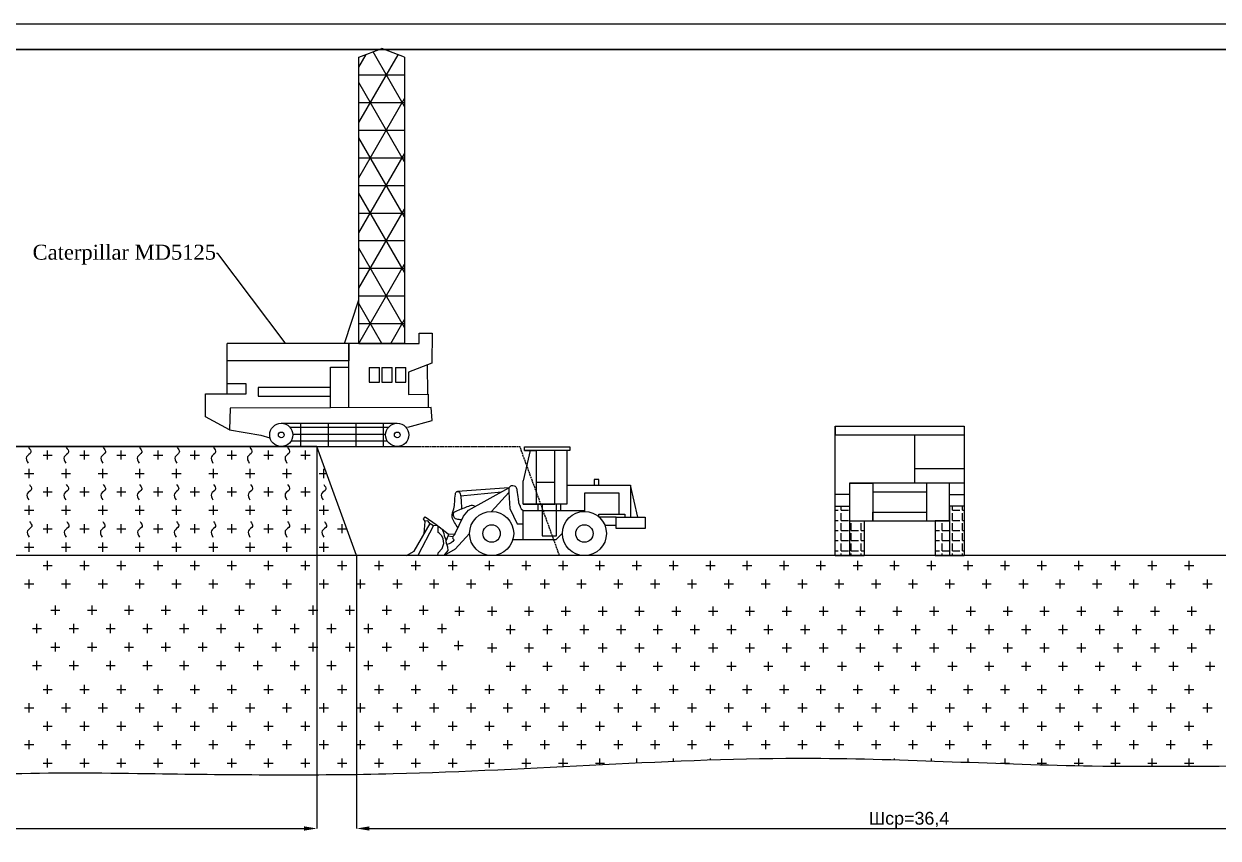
# Model space of a CAD drawing. Header units: millimetres. Extents: x -1735 to 23465, y 152 to 17972.
# Drawn here: x 3854 to 10856, y 13200 to 17972 of the extents above; entities that cross this region are included whole.
import ezdxf
from ezdxf import colors
from ezdxf.entities.mleader import LeaderData, LeaderLine
from ezdxf.math import Vec2, Vec3

# ---------------------------------------------------------------- set-up
doc = ezdxf.new("R2010")
doc.units = ezdxf.units.MM
doc.linetypes.add('ACAD_ISO02W100', pattern=[15, 12, -3])
doc.layers.add('Форматка', color=7, linetype='Continuous', lineweight=20)
doc.styles.get("Standard").update_dxf_attribs({"font": 'arial.ttf'})

msp = doc.modelspace()

# ---------------------------------------------------------------- hatches: boundary and pattern name
h = msp.add_hatch()
h.set_pattern_fill('NET3', color=256, scale=51, style=0)
h.set_pattern_definition([(0, (-15896.33, -28637.44), (0, 161.925), []), (60, (-15896.33, -28637.44), (-140.23116, 80.9625), []), (120, (-15896.33, -28637.44), (-140.23116, -80.9625), [])])
h.paths.add_polyline_path([(5818.809, 16099.306), (6086.638, 16098.446), (6086.638, 17776.432), (5952.724, 17827.432), (5818.809, 17776.432)])
h = msp.add_hatch()
h.set_pattern_fill('GRATE', color=256, scale=51, style=0)
h.set_pattern_definition([(0, (-15896.325, -28637.44), (0, 40.48125), []), (90, (-15896.33, -28637.44), (-161.925, 1e-14), [])])
h.paths.add_polyline_path([(6043.401, 15494.828, -0.41421356), (5975.401, 15562.828, -0.41421356), (6043.401, 15630.828), (5363.401, 15630.828, -0.41421356), (5431.401, 15562.828, -0.41421356), (5363.401, 15494.828)])
h = msp.add_hatch()
h.set_pattern_fill('CROSS', color=256, scale=17, style=0)
h.set_pattern_definition([(0, (-15896.33, -28382.64), (107.95, 107.95), [53.975, -161.925]), (90, (-15869.34, -28409.63), (-107.95, 107.95), [53.975, -161.925])])
h.paths.add_polyline_path([(5804.902, 14855.837), (5572.329, 15494.828), (429.829, 15494.828), (-128.719, 15494.828), (-128.719, 14855.837), (211.281, 14855.837)])
h = msp.add_hatch()
h.set_pattern_fill('ANGLE', color=256, scale=8.5, style=0)
h.set_pattern_definition([(0, (-25671.91, -28042.644), (0, 59.3725), [43.18, -16.1925]), (90, (-25671.91, -28042.644), (-59.3725, 4e-15), [43.18, -16.1925])])
h.paths.add_polyline_path([(8695.334, 15144.837), (8610.334, 15144.837), (8610.334, 14855.837), (8695.334, 14855.837)])
h.paths.add_polyline_path([(8780.334, 15059.837), (8695.334, 15059.837), (8695.334, 14855.837), (8780.334, 14855.837)])
h.paths.add_polyline_path([(9281.834, 15059.837), (9196.834, 15059.837), (9196.834, 14855.837), (9281.834, 14855.837)])
h.paths.add_polyline_path([(9366.834, 15144.837), (9281.834, 15144.837), (9281.834, 15059.837), (9281.834, 14855.837), (9366.834, 14855.837)])

# ---------------------------------------------------------------- linework, layer by layer
for p, q in [((5818.809, 17776.432), (5952.724, 17827.432)), ((6086.638, 17776.432), (5952.724, 17827.432)), ((5818.809, 16099.306), (5818.809, 17776.432)), ((6086.638, 17776.432), (6086.638, 16098.446)), ((5733.809, 16099.306), (5818.809, 16354.306)), ((5818.809, 16099.306), (5818.809, 16354.306)), ((6172.099, 16098.422), (6171.831, 16160.244)), ((6171.831, 16160.244), (6248.501, 16160.244)), ((6248.501, 16160.244), (6246.028, 15983.485)), ((5733.809, 16099.306), (5045.296, 16099.306)), ((5045.296, 15803.998), (5045.296, 16099.306)), ((5818.809, 16099.306), (5733.809, 16099.306)), ((5760.099, 15722.546), (5760.099, 16099.003)), ((5760.099, 16099.003), (5760.099, 15997.003)), ((5818.809, 16099.306), (6094.022, 16098.422)), ((6086.638, 16098.446), (5818.809, 16099.306)), ((6094.022, 16098.422), (6172.099, 16098.422)), ((5760.099, 15997.003), (5043.505, 15997.003)), ((6246.028, 15983.485), (6110, 15930.334)), ((6223.066, 15801.631), (6220.637, 15973.994)), ((5652.766, 15722.079), (5652.766, 15960.932)), ((5652.766, 15960.932), (5760.099, 15960.932)), ((5878.328, 15957.68), (5878.328, 15872.398)), ((5878.328, 15957.68), (5939.27, 15957.68)), ((5939.27, 15872.398), (5939.27, 15957.68)), ((5952.678, 15957.68), (5952.678, 15872.398)), ((5952.678, 15957.68), (6013.62, 15957.68)), ((6013.62, 15872.398), (6013.62, 15957.68)), ((6033.122, 15957.68), (6033.122, 15872.398)), ((6033.122, 15957.68), (6094.064, 15957.68)), ((6094.064, 15872.398), (6094.064, 15957.68)), ((6110, 15930.334), (6110, 15800.547)), ((5157.362, 15861.831), (5045.296, 15861.831)), ((5157.362, 15803.998), (5157.362, 15861.831)), ((5652.766, 15841.506), (5227.766, 15841.506)), ((5227.766, 15841.506), (5227.766, 15790.506)), ((5878.328, 15872.398), (5939.27, 15872.398)), ((5952.678, 15872.398), (6013.62, 15872.398)), ((6033.122, 15872.398), (6094.064, 15872.398)), ((4919.958, 15667.978), (4919.958, 15803.998)), ((4919.958, 15803.998), (5045.296, 15803.998)), ((5045.296, 15803.998), (5157.362, 15803.998)), ((5227.766, 15790.506), (5652.766, 15790.506)), ((6110, 15800.547), (6223.769, 15801.783)), ((6223.769, 15801.783), (6223.673, 15723.947)), ((5063.003, 15720.653), (5060.15, 15592.346)), ((6242.529, 15723.504), (5063.003, 15720.653)), ((6248.234, 15646.52), (6242.529, 15723.504)), ((5060.15, 15592.346), (4919.958, 15667.978)), ((5363.401, 15630.828), (6043.401, 15630.828)), ((6105.607, 15608.028), (6248.234, 15646.52)), ((5060.15, 15592.346), (5242.713, 15560.982)), ((5242.713, 15560.982), (5296.911, 15545.3)), ((8610.334, 14855.837), (8610.334, 15614.207)), ((8610.334, 15614.207), (9366.834, 15614.207)), ((8610.334, 15614.207), (8610.334, 15563.207)), ((8610.334, 15563.207), (9366.834, 15563.207)), ((9077.834, 15280.837), (9077.834, 15563.207)), ((9077.834, 15563.207), (9366.834, 15563.207)), ((9366.834, 15614.207), (9366.834, 14855.837)), ((9366.834, 15563.207), (9366.834, 15280.837)), ((-128.719, 15494.828), (5572.329, 15494.828)), ((5572.329, 15494.828), (429.829, 15494.828)), ((429.829, 15494.828), (5572.329, 15494.828)), ((5363.401, 15494.828), (6043.401, 15494.828)), ((5804.902, 14855.837), (5572.329, 15494.828)), ((5572.329, 15494.828), (6167.329, 15494.828)), ((5572.329, 15494.203), (5572.329, 13255.868)), ((6789.155, 15492.625), (7054.355, 15492.625)), ((6789.155, 15472.225), (6789.155, 15492.625)), ((7054.355, 15492.625), (7054.355, 15472.225)), ((6823.155, 15472.225), (6782.355, 15293.725)), ((7054.355, 15472.225), (6789.155, 15472.225)), ((6789.155, 15472.225), (6823.155, 15472.225)), ((6789.155, 15472.225), (6857.155, 15472.225)), ((6857.155, 15472.225), (6857.155, 15157.725)), ((6967.655, 15472.225), (6857.155, 15472.225)), ((6967.655, 15157.725), (6967.655, 15472.225)), ((7054.355, 15472.225), (7037.355, 15472.225)), ((7037.355, 15472.225), (7037.355, 15268.225)), ((9077.834, 15280.837), (9077.834, 15365.837)), ((9077.834, 15365.837), (9366.834, 15365.837)), ((6782.355, 15157.725), (6782.355, 15293.725)), ((6967.655, 15283.525), (6857.155, 15283.525)), ((6967.655, 15157.725), (6967.655, 15283.525)), ((7037.355, 15268.225), (7411.355, 15268.225)), ((7037.355, 15268.225), (7037.355, 15157.725)), ((7224.355, 15302.225), (7198.855, 15302.225)), ((7198.855, 15302.225), (7198.855, 15268.225)), ((7224.355, 15268.225), (7224.355, 15302.225)), ((7411.355, 15268.225), (7411.355, 15081.225)), ((7453.855, 15081.225), (7411.355, 15268.225)), ((9281.834, 15280.837), (8695.334, 15280.837)), ((8695.334, 15280.837), (8695.334, 15144.837)), ((8695.334, 15280.837), (8831.334, 15280.837)), ((8831.334, 15280.837), (8831.334, 15059.837)), ((8831.334, 15280.837), (8831.334, 15229.837)), ((9077.834, 15280.837), (9077.834, 15331.837)), ((9281.834, 15280.837), (9128.834, 15280.837)), ((9281.834, 15280.837), (9145.834, 15280.837)), ((9145.834, 15280.837), (9145.834, 15059.837)), ((9281.834, 15059.837), (9281.834, 15280.837)), ((9366.834, 15280.837), (9281.834, 15280.837)), ((6697.796, 15252.093), (6395.668, 15231.46)), ((6414.707, 15205.16), (6653.751, 15228.724)), ((6461.893, 15122.527), (6697.443, 15253.308)), ((6696.645, 15224.581), (6596.056, 15113.662)), ((6697.443, 15253.308), (6696.645, 15224.581)), ((6696.645, 15224.581), (6702.976, 15131.594)), ((7344.1, 15220.625), (7140.543, 15220.625)), ((7140.543, 15220.625), (7140.543, 15114.375)), ((7344.1, 15098.225), (7344.1, 15220.625)), ((8695.334, 15212.837), (8610.334, 15212.837)), ((8831.334, 15229.837), (9145.834, 15229.837)), ((9281.834, 15212.837), (9366.834, 15212.837)), ((6702.976, 15131.594), (6746.457, 15040.889)), ((6770.459, 15128.801), (6780.849, 15120.734)), ((7037.355, 15157.725), (6782.355, 15157.725)), ((6782.355, 15157.725), (6867.355, 15157.725)), ((6857.155, 15157.725), (6967.655, 15157.725)), ((6867.355, 15157.725), (6867.355, 15120.734)), ((6867.355, 15157.725), (6892.855, 15157.725)), ((6892.855, 15157.725), (6892.855, 14970.725)), ((6977.855, 14970.725), (6977.855, 15157.725)), ((7003.355, 15120.734), (7003.355, 15157.725)), ((8610.334, 14855.837), (8610.334, 15144.837)), ((8610.334, 15144.837), (8695.334, 15144.837)), ((8610.334, 15144.837), (8695.334, 15144.837)), ((8695.334, 15144.837), (8695.334, 14855.837)), ((8695.334, 15144.837), (8695.334, 15059.837)), ((9366.834, 15144.837), (9281.834, 15144.837)), ((9281.834, 15144.837), (9281.834, 14855.837)), ((6197.204, 15071.319), (6206.454, 15081.988)), ((6207.877, 15054.961), (6197.204, 15071.319)), ((6201.473, 14985.973), (6207.877, 15054.961)), ((6206.454, 15081.988), (6271.203, 15037.892)), ((6223.239, 15059.399), (6206.474, 15057.803)), ((6236.012, 15042.642), (6223.239, 15059.399)), ((6380.778, 14980.283), (6431.297, 15086.255)), ((6431.297, 15086.255), (6461.893, 15122.527)), ((6780.849, 14950.734), (6780.849, 15120.734)), ((6780.849, 15120.734), (7140.543, 15120.734)), ((6867.355, 15120.734), (7003.355, 15120.734)), ((7225.1, 15081.225), (7225.1, 15098.225)), ((7225.1, 15098.225), (7344.1, 15098.225)), ((7326.355, 15081.225), (7225.1, 15081.225)), ((7326.355, 15031.925), (7326.355, 15081.225)), ((7326.355, 15081.225), (7411.355, 15081.225)), ((7344.1, 15098.225), (7378.1, 15098.225)), ((7378.1, 15098.225), (7378.1, 15098.225)), ((7378.1, 15098.225), (7378.1, 15081.225)), ((7411.355, 15081.225), (7453.855, 15081.225)), ((7453.855, 15081.225), (7496.355, 15081.225)), ((7496.355, 15081.225), (7496.355, 15014.925)), ((8695.334, 15059.837), (9281.834, 15059.837)), ((8695.334, 15059.837), (8780.334, 15059.837)), ((8780.334, 15059.837), (8780.334, 14855.837)), ((8831.334, 15059.837), (8831.334, 15110.837)), ((8831.334, 15110.837), (9145.834, 15110.837)), ((9281.834, 15059.837), (9196.834, 15059.837)), ((9196.834, 15059.837), (9196.834, 14855.837)), ((6142.897, 14881.964), (6235.974, 15043.916)), ((6256.658, 15032.43), (6164.897, 14855.369)), ((6235.974, 15043.916), (6256.658, 15032.43)), ((6255.97, 15032.268), (6276.24, 15034.162)), ((6271.203, 15037.892), (6342.356, 14983.839)), ((6283.799, 14991.903), (6283.799, 15028.543)), ((6290.023, 14986.372), (6283.799, 14991.903)), ((6304.547, 14970.472), (6290.023, 14986.372)), ((6467.573, 14984.988), (6382.08, 14893.43)), ((6746.457, 15040.889), (6780.849, 15040.889)), ((6976.072, 14950.734), (7011.256, 14984.734)), ((7326.355, 15031.925), (7260.797, 15031.925)), ((7326.355, 15014.925), (7326.355, 15031.925)), ((7496.355, 15014.925), (7326.355, 15014.925)), ((8610.334, 14855.837), (8610.334, 15025.837)), ((6312.846, 14953.88), (6304.547, 14970.472)), ((6307.314, 14897.884), (6315.613, 14925.536)), ((6315.613, 14925.536), (6312.846, 14953.88)), ((6340.511, 14969.089), (6329.445, 14944.893)), ((6340.511, 14904.105), (6334.287, 14922.771)), ((6369.559, 14965.633), (6340.511, 14969.089)), ((6341.203, 14969.781), (6346.044, 14982.916)), ((6342.356, 14983.839), (6380.778, 14980.283)), ((6721.072, 14950.734), (6976.072, 14950.734)), ((6721.349, 14950.734), (6780.849, 14950.734)), ((6892.855, 14970.725), (6977.855, 14970.725)), ((5804.902, 14855.837), (211.281, 14855.837)), ((11124.111, 14855.837), (5804.902, 14855.837)), ((5804.902, 14855.212), (5804.902, 13255.868)), ((6097.06, 14855.837), (6142.897, 14881.964)), ((6318.06, 14855.837), (6097.06, 14855.837)), ((6281.724, 14855.022), (6283.107, 14870.922)), ((6283.107, 14870.922), (6307.314, 14897.884)), ((6317.688, 14856.404), (6341.894, 14885.44)), ((6382.08, 14893.43), (6318.06, 14855.837)), ((6341.894, 14885.44), (6340.511, 14904.105)), ((8610.334, 14855.837), (8780.334, 14855.837)), ((9196.834, 14855.837), (9366.834, 14855.837)), ((3966.475, 14797.356), (4020.45, 14797.356)), ((3993.462, 14770.368), (3993.462, 14824.343)), ((4182.375, 14797.356), (4236.35, 14797.356)), ((4209.362, 14770.368), (4209.362, 14824.343)), ((4398.275, 14797.356), (4452.25, 14797.356)), ((4425.262, 14770.368), (4425.262, 14824.343)), ((4614.175, 14797.356), (4668.15, 14797.356)), ((4641.162, 14770.368), (4641.162, 14824.343)), ((4830.075, 14797.356), (4884.05, 14797.356)), ((4857.062, 14770.368), (4857.062, 14824.343)), ((5045.975, 14797.356), (5099.95, 14797.356)), ((5072.962, 14770.368), (5072.962, 14824.343)), ((5261.875, 14797.356), (5315.85, 14797.356)), ((5288.862, 14770.368), (5288.862, 14824.343)), ((5477.775, 14797.356), (5531.75, 14797.356)), ((5504.762, 14770.368), (5504.762, 14824.343)), ((5693.675, 14797.356), (5747.65, 14797.356)), ((5720.662, 14770.368), (5720.662, 14824.343)), ((5909.575, 14797.356), (5963.55, 14797.356)), ((5936.562, 14770.368), (5936.562, 14824.343)), ((6125.475, 14797.356), (6179.45, 14797.356)), ((6152.462, 14770.368), (6152.462, 14824.343)), ((6341.375, 14797.356), (6395.35, 14797.356)), ((6368.362, 14770.368), (6368.362, 14824.343)), ((6557.275, 14797.356), (6611.25, 14797.356)), ((6584.262, 14770.368), (6584.262, 14824.343)), ((6773.175, 14797.356), (6827.15, 14797.356)), ((6800.162, 14770.368), (6800.162, 14824.343)), ((6989.075, 14797.356), (7043.05, 14797.356)), ((7016.062, 14770.368), (7016.062, 14824.343)), ((7204.975, 14797.356), (7258.95, 14797.356)), ((7231.962, 14770.368), (7231.962, 14824.343)), ((7420.875, 14797.356), (7474.85, 14797.356)), ((7447.862, 14770.368), (7447.862, 14824.343)), ((7636.775, 14797.356), (7690.75, 14797.356)), ((7663.762, 14770.368), (7663.762, 14824.343)), ((7852.675, 14797.356), (7906.65, 14797.356)), ((7879.662, 14770.368), (7879.662, 14824.343)), ((8068.575, 14797.356), (8122.55, 14797.356)), ((8095.562, 14770.368), (8095.562, 14824.343)), ((8284.475, 14797.356), (8338.45, 14797.356)), ((8311.462, 14770.368), (8311.462, 14824.343)), ((8500.375, 14797.356), (8554.35, 14797.356)), ((8527.362, 14770.368), (8527.362, 14824.343)), ((8716.275, 14797.356), (8770.25, 14797.356)), ((8743.262, 14770.368), (8743.262, 14824.343)), ((8932.175, 14797.356), (8986.15, 14797.356)), ((8959.162, 14770.368), (8959.162, 14824.343)), ((9148.075, 14797.356), (9202.05, 14797.356)), ((9175.062, 14770.368), (9175.062, 14824.343)), ((9363.975, 14797.356), (9417.95, 14797.356)), ((9390.962, 14770.368), (9390.962, 14824.343)), ((9579.875, 14797.356), (9633.85, 14797.356)), ((9606.862, 14770.368), (9606.862, 14824.343)), ((9795.775, 14797.356), (9849.75, 14797.356)), ((9822.762, 14770.368), (9822.762, 14824.343)), ((10011.675, 14797.356), (10065.65, 14797.356)), ((10038.662, 14770.368), (10038.662, 14824.343)), ((10227.575, 14797.356), (10281.55, 14797.356)), ((10254.562, 14770.368), (10254.562, 14824.343)), ((10443.475, 14797.356), (10497.45, 14797.356)), ((10470.462, 14770.368), (10470.462, 14824.343)), ((10659.375, 14797.356), (10713.35, 14797.356)), ((10686.362, 14770.368), (10686.362, 14824.343)), ((3885.512, 14662.418), (3885.512, 14716.393)), ((4101.412, 14662.418), (4101.412, 14716.393)), ((4317.312, 14662.418), (4317.312, 14716.393)), ((4533.212, 14662.418), (4533.212, 14716.393)), ((4749.112, 14662.418), (4749.112, 14716.393)), ((4965.012, 14662.418), (4965.012, 14716.393)), ((5180.912, 14662.418), (5180.912, 14716.393)), ((5396.812, 14662.418), (5396.812, 14716.393)), ((5612.712, 14662.418), (5612.712, 14716.393)), ((5828.612, 14662.418), (5828.612, 14716.393)), ((6044.512, 14662.418), (6044.512, 14716.393)), ((6260.412, 14662.418), (6260.412, 14716.393)), ((6476.312, 14662.418), (6476.312, 14716.393)), ((6692.212, 14662.418), (6692.212, 14716.393)), ((6908.112, 14662.418), (6908.112, 14716.393)), ((7124.012, 14662.418), (7124.012, 14716.393)), ((7339.912, 14662.418), (7339.912, 14716.393)), ((7555.812, 14662.418), (7555.812, 14716.393)), ((7771.712, 14662.418), (7771.712, 14716.393)), ((7987.612, 14662.418), (7987.612, 14716.393)), ((8203.512, 14662.418), (8203.512, 14716.393)), ((8419.412, 14662.418), (8419.412, 14716.393)), ((8635.312, 14662.418), (8635.312, 14716.393)), ((8851.212, 14662.418), (8851.212, 14716.393)), ((9067.112, 14662.418), (9067.112, 14716.393)), ((9283.012, 14662.418), (9283.012, 14716.393)), ((9498.912, 14662.418), (9498.912, 14716.393)), ((9714.812, 14662.418), (9714.812, 14716.393)), ((9930.712, 14662.418), (9930.712, 14716.393)), ((10146.612, 14662.418), (10146.612, 14716.393)), ((10362.512, 14662.418), (10362.512, 14716.393)), ((10578.412, 14662.418), (10578.412, 14716.393)), ((10794.312, 14662.418), (10794.312, 14716.393)), ((3858.525, 14689.406), (3912.5, 14689.406)), ((4074.425, 14689.406), (4128.4, 14689.406)), ((4290.325, 14689.406), (4344.3, 14689.406)), ((4506.225, 14689.406), (4560.2, 14689.406)), ((4722.125, 14689.406), (4776.1, 14689.406)), ((4938.025, 14689.406), (4992, 14689.406)), ((5153.925, 14689.406), (5207.9, 14689.406)), ((5369.825, 14689.406), (5423.8, 14689.406)), ((5585.725, 14689.406), (5639.7, 14689.406)), ((5801.625, 14689.406), (5855.6, 14689.406)), ((6017.525, 14689.406), (6071.5, 14689.406)), ((6233.425, 14689.406), (6287.4, 14689.406)), ((6449.325, 14689.406), (6503.3, 14689.406)), ((6665.225, 14689.406), (6719.2, 14689.406)), ((6881.125, 14689.406), (6935.1, 14689.406)), ((7097.025, 14689.406), (7151, 14689.406)), ((7312.925, 14689.406), (7366.9, 14689.406)), ((7528.825, 14689.406), (7582.8, 14689.406)), ((7744.725, 14689.406), (7798.7, 14689.406)), ((7960.625, 14689.406), (8014.6, 14689.406)), ((8176.525, 14689.406), (8230.5, 14689.406)), ((8392.425, 14689.406), (8446.4, 14689.406)), ((8608.325, 14689.406), (8662.3, 14689.406)), ((8824.225, 14689.406), (8878.2, 14689.406)), ((9040.125, 14689.406), (9094.1, 14689.406)), ((9256.025, 14689.406), (9310, 14689.406)), ((9471.925, 14689.406), (9525.9, 14689.406)), ((9687.825, 14689.406), (9741.8, 14689.406)), ((9903.725, 14689.406), (9957.7, 14689.406)), ((10119.625, 14689.406), (10173.6, 14689.406)), ((10335.525, 14689.406), (10389.5, 14689.406)), ((10551.425, 14689.406), (10605.4, 14689.406)), ((10767.325, 14689.406), (10821.3, 14689.406)), ((4011.942, 14535.675), (4065.917, 14535.675)), ((4038.929, 14508.688), (4038.929, 14562.663)), ((4227.842, 14535.675), (4281.817, 14535.675)), ((4254.829, 14508.688), (4254.829, 14562.663)), ((4443.742, 14535.675), (4497.717, 14535.675)), ((4470.729, 14508.688), (4470.729, 14562.663)), ((4659.642, 14535.675), (4713.617, 14535.675)), ((4686.629, 14508.688), (4686.629, 14562.663)), ((4875.542, 14535.675), (4929.517, 14535.675)), ((4902.529, 14508.688), (4902.529, 14562.663)), ((5091.442, 14535.675), (5145.417, 14535.675)), ((5118.429, 14508.688), (5118.429, 14562.663)), ((5307.342, 14535.675), (5361.317, 14535.675)), ((5334.329, 14508.688), (5334.329, 14562.663)), ((5523.242, 14535.675), (5577.217, 14535.675)), ((5550.229, 14508.688), (5550.229, 14562.663)), ((5739.142, 14535.675), (5793.117, 14535.675)), ((5766.129, 14508.688), (5766.129, 14562.663)), ((5955.042, 14535.675), (6009.017, 14535.675)), ((5982.029, 14508.688), (5982.029, 14562.663)), ((6170.942, 14535.675), (6224.917, 14535.675)), ((6197.929, 14508.688), (6197.929, 14562.663)), ((6381.646, 14530.435), (6435.621, 14530.435)), ((6408.634, 14503.447), (6408.634, 14557.422)), ((6573.22, 14530.412), (6627.195, 14530.412)), ((6600.207, 14503.425), (6600.207, 14557.4)), ((6789.12, 14530.412), (6843.095, 14530.412)), ((6816.107, 14503.425), (6816.107, 14557.4)), ((7005.02, 14530.412), (7058.995, 14530.412)), ((7032.007, 14503.425), (7032.007, 14557.4)), ((7220.92, 14530.412), (7274.895, 14530.412)), ((7247.907, 14503.425), (7247.907, 14557.4)), ((7436.82, 14530.412), (7490.795, 14530.412)), ((7463.807, 14503.425), (7463.807, 14557.4)), ((7652.72, 14530.412), (7706.695, 14530.412)), ((7679.707, 14503.425), (7679.707, 14557.4)), ((7868.62, 14530.412), (7922.595, 14530.412)), ((7895.607, 14503.425), (7895.607, 14557.4)), ((8084.52, 14530.412), (8138.495, 14530.412)), ((8111.507, 14503.425), (8111.507, 14557.4)), ((8300.42, 14530.412), (8354.395, 14530.412)), ((8327.407, 14503.425), (8327.407, 14557.4)), ((8516.32, 14530.412), (8570.295, 14530.412)), ((8543.307, 14503.425), (8543.307, 14557.4)), ((8732.22, 14530.412), (8786.195, 14530.412)), ((8759.207, 14503.425), (8759.207, 14557.4)), ((8948.12, 14530.412), (9002.095, 14530.412)), ((8975.107, 14503.425), (8975.107, 14557.4)), ((9164.02, 14530.412), (9217.995, 14530.412)), ((9191.007, 14503.425), (9191.007, 14557.4)), ((9379.92, 14530.412), (9433.895, 14530.412)), ((9406.907, 14503.425), (9406.907, 14557.4)), ((9595.82, 14530.412), (9649.795, 14530.412)), ((9622.807, 14503.425), (9622.807, 14557.4)), ((9811.72, 14530.412), (9865.695, 14530.412)), ((9838.707, 14503.425), (9838.707, 14557.4)), ((10027.62, 14530.412), (10081.595, 14530.412)), ((10054.607, 14503.425), (10054.607, 14557.4)), ((10243.52, 14530.412), (10297.495, 14530.412)), ((10270.507, 14503.425), (10270.507, 14557.4)), ((10459.42, 14530.412), (10513.395, 14530.412)), ((10486.407, 14503.425), (10486.407, 14557.4)), ((10675.32, 14530.412), (10729.295, 14530.412)), ((10702.307, 14503.425), (10702.307, 14557.4)), ((3903.992, 14427.725), (3957.967, 14427.725)), ((3930.979, 14400.738), (3930.979, 14454.713)), ((4119.892, 14427.725), (4173.867, 14427.725)), ((4146.879, 14400.738), (4146.879, 14454.713)), ((4335.792, 14427.725), (4389.767, 14427.725)), ((4362.779, 14400.738), (4362.779, 14454.713)), ((4551.692, 14427.725), (4605.667, 14427.725)), ((4578.679, 14400.738), (4578.679, 14454.713)), ((4767.592, 14427.725), (4821.567, 14427.725)), ((4794.579, 14400.738), (4794.579, 14454.713)), ((4983.492, 14427.725), (5037.467, 14427.725)), ((5010.479, 14400.738), (5010.479, 14454.713)), ((5199.392, 14427.725), (5253.367, 14427.725)), ((5226.379, 14400.738), (5226.379, 14454.713)), ((5415.292, 14427.725), (5469.267, 14427.725)), ((5442.279, 14400.738), (5442.279, 14454.713)), ((5631.192, 14427.725), (5685.167, 14427.725)), ((5658.179, 14400.738), (5658.179, 14454.713)), ((5847.092, 14427.725), (5901.067, 14427.725)), ((5874.079, 14400.738), (5874.079, 14454.713)), ((6062.992, 14427.725), (6116.967, 14427.725)), ((6089.979, 14400.738), (6089.979, 14454.713)), ((6278.892, 14427.725), (6332.867, 14427.725)), ((6305.879, 14400.738), (6305.879, 14454.713)), ((6708.157, 14395.475), (6708.157, 14449.45)), ((6924.057, 14395.475), (6924.057, 14449.45)), ((7139.957, 14395.475), (7139.957, 14449.45)), ((7355.857, 14395.475), (7355.857, 14449.45)), ((7571.757, 14395.475), (7571.757, 14449.45)), ((7787.657, 14395.475), (7787.657, 14449.45)), ((8003.557, 14395.475), (8003.557, 14449.45)), ((8219.457, 14395.475), (8219.457, 14449.45)), ((8435.357, 14395.475), (8435.357, 14449.45)), ((8651.257, 14395.475), (8651.257, 14449.45)), ((8867.157, 14395.475), (8867.157, 14449.45)), ((9083.057, 14395.475), (9083.057, 14449.45)), ((9298.957, 14395.475), (9298.957, 14449.45)), ((9514.857, 14395.475), (9514.857, 14449.45)), ((9730.757, 14395.475), (9730.757, 14449.45)), ((9946.657, 14395.475), (9946.657, 14449.45)), ((10162.557, 14395.475), (10162.557, 14449.45)), ((10378.457, 14395.475), (10378.457, 14449.45)), ((10594.357, 14395.475), (10594.357, 14449.45)), ((10810.257, 14395.475), (10810.257, 14449.45)), ((6403.448, 14301.413), (6403.448, 14355.388)), ((6681.17, 14422.462), (6735.145, 14422.462)), ((6897.07, 14422.462), (6951.045, 14422.462)), ((7112.97, 14422.462), (7166.945, 14422.462)), ((7328.87, 14422.462), (7382.845, 14422.462)), ((7544.77, 14422.462), (7598.745, 14422.462)), ((7760.67, 14422.462), (7814.645, 14422.462)), ((7976.57, 14422.462), (8030.545, 14422.462)), ((8192.47, 14422.462), (8246.445, 14422.462)), ((8408.37, 14422.462), (8462.345, 14422.462)), ((8624.27, 14422.462), (8678.245, 14422.462)), ((8840.17, 14422.462), (8894.145, 14422.462)), ((9056.07, 14422.462), (9110.045, 14422.462)), ((9271.97, 14422.462), (9325.945, 14422.462)), ((9487.87, 14422.462), (9541.845, 14422.462)), ((9703.77, 14422.462), (9757.745, 14422.462)), ((9919.67, 14422.462), (9973.645, 14422.462)), ((10135.57, 14422.462), (10189.545, 14422.462)), ((10351.47, 14422.462), (10405.445, 14422.462)), ((10567.37, 14422.462), (10621.345, 14422.462)), ((10783.27, 14422.462), (10837.245, 14422.462)), ((4011.942, 14319.775), (4065.917, 14319.775)), ((4038.929, 14292.788), (4038.929, 14346.763)), ((4227.842, 14319.775), (4281.817, 14319.775)), ((4254.829, 14292.788), (4254.829, 14346.763)), ((4443.742, 14319.775), (4497.717, 14319.775)), ((4470.729, 14292.788), (4470.729, 14346.763)), ((4659.642, 14319.775), (4713.617, 14319.775)), ((4686.629, 14292.788), (4686.629, 14346.763)), ((4875.542, 14319.775), (4929.517, 14319.775)), ((4902.529, 14292.788), (4902.529, 14346.763)), ((5091.442, 14319.775), (5145.417, 14319.775)), ((5118.429, 14292.788), (5118.429, 14346.763)), ((5307.342, 14319.775), (5361.317, 14319.775)), ((5334.329, 14292.788), (5334.329, 14346.763)), ((5523.242, 14319.775), (5577.217, 14319.775)), ((5550.229, 14292.788), (5550.229, 14346.763)), ((5739.142, 14319.775), (5793.117, 14319.775)), ((5766.129, 14292.788), (5766.129, 14346.763)), ((5955.042, 14319.775), (6009.017, 14319.775)), ((5982.029, 14292.788), (5982.029, 14346.763)), ((6170.942, 14319.775), (6224.917, 14319.775)), ((6197.929, 14292.788), (6197.929, 14346.763)), ((6376.46, 14328.4), (6430.435, 14328.4)), ((6573.22, 14314.512), (6627.195, 14314.512)), ((6600.207, 14287.525), (6600.207, 14341.5)), ((6789.12, 14314.512), (6843.095, 14314.512)), ((6816.107, 14287.525), (6816.107, 14341.5)), ((7005.02, 14314.512), (7058.995, 14314.512)), ((7032.007, 14287.525), (7032.007, 14341.5)), ((7220.92, 14314.512), (7274.895, 14314.512)), ((7247.907, 14287.525), (7247.907, 14341.5)), ((7436.82, 14314.512), (7490.795, 14314.512)), ((7463.807, 14287.525), (7463.807, 14341.5)), ((7652.72, 14314.512), (7706.695, 14314.512)), ((7679.707, 14287.525), (7679.707, 14341.5)), ((7868.62, 14314.512), (7922.595, 14314.512)), ((7895.607, 14287.525), (7895.607, 14341.5)), ((8084.52, 14314.512), (8138.495, 14314.512)), ((8111.507, 14287.525), (8111.507, 14341.5)), ((8300.42, 14314.512), (8354.395, 14314.512)), ((8327.407, 14287.525), (8327.407, 14341.5)), ((8516.32, 14314.512), (8570.295, 14314.512)), ((8543.307, 14287.525), (8543.307, 14341.5)), ((8732.22, 14314.512), (8786.195, 14314.512)), ((8759.207, 14287.525), (8759.207, 14341.5)), ((8948.12, 14314.512), (9002.095, 14314.512)), ((8975.107, 14287.525), (8975.107, 14341.5)), ((9164.02, 14314.512), (9217.995, 14314.512)), ((9191.007, 14287.525), (9191.007, 14341.5)), ((9379.92, 14314.512), (9433.895, 14314.512)), ((9406.907, 14287.525), (9406.907, 14341.5)), ((9595.82, 14314.512), (9649.795, 14314.512)), ((9622.807, 14287.525), (9622.807, 14341.5)), ((9811.72, 14314.512), (9865.695, 14314.512)), ((9838.707, 14287.525), (9838.707, 14341.5)), ((10027.62, 14314.512), (10081.595, 14314.512)), ((10054.607, 14287.525), (10054.607, 14341.5)), ((10243.52, 14314.512), (10297.495, 14314.512)), ((10270.507, 14287.525), (10270.507, 14341.5)), ((10459.42, 14314.512), (10513.395, 14314.512)), ((10486.407, 14287.525), (10486.407, 14341.5)), ((10675.32, 14314.512), (10729.295, 14314.512)), ((10702.307, 14287.525), (10702.307, 14341.5)), ((3930.979, 14184.838), (3930.979, 14238.813)), ((4146.879, 14184.838), (4146.879, 14238.813)), ((4362.779, 14184.838), (4362.779, 14238.813)), ((4578.679, 14184.838), (4578.679, 14238.813)), ((4794.579, 14184.838), (4794.579, 14238.813)), ((5010.479, 14184.838), (5010.479, 14238.813)), ((5226.379, 14184.838), (5226.379, 14238.813)), ((5442.279, 14184.838), (5442.279, 14238.813)), ((5658.179, 14184.838), (5658.179, 14238.813)), ((5874.079, 14184.838), (5874.079, 14238.813)), ((6089.979, 14184.838), (6089.979, 14238.813)), ((6305.879, 14184.838), (6305.879, 14238.813)), ((6708.157, 14179.575), (6708.157, 14233.55)), ((6924.057, 14179.575), (6924.057, 14233.55)), ((7139.957, 14179.575), (7139.957, 14233.55)), ((7355.857, 14179.575), (7355.857, 14233.55)), ((7571.757, 14179.575), (7571.757, 14233.55)), ((7787.657, 14179.575), (7787.657, 14233.55)), ((8003.557, 14179.575), (8003.557, 14233.55)), ((8219.457, 14179.575), (8219.457, 14233.55)), ((8435.357, 14179.575), (8435.357, 14233.55)), ((8651.257, 14179.575), (8651.257, 14233.55)), ((8867.157, 14179.575), (8867.157, 14233.55)), ((9083.057, 14179.575), (9083.057, 14233.55)), ((9298.957, 14179.575), (9298.957, 14233.55)), ((9514.857, 14179.575), (9514.857, 14233.55)), ((9730.757, 14179.575), (9730.757, 14233.55)), ((9946.657, 14179.575), (9946.657, 14233.55)), ((10162.557, 14179.575), (10162.557, 14233.55)), ((10378.457, 14179.575), (10378.457, 14233.55)), ((10594.357, 14179.575), (10594.357, 14233.55)), ((10810.257, 14179.575), (10810.257, 14233.55)), ((3903.992, 14211.825), (3957.967, 14211.825)), ((4119.892, 14211.825), (4173.867, 14211.825)), ((4335.792, 14211.825), (4389.767, 14211.825)), ((4551.692, 14211.825), (4605.667, 14211.825)), ((4767.592, 14211.825), (4821.567, 14211.825)), ((4983.492, 14211.825), (5037.467, 14211.825)), ((5199.392, 14211.825), (5253.367, 14211.825)), ((5415.292, 14211.825), (5469.267, 14211.825)), ((5631.192, 14211.825), (5685.167, 14211.825)), ((5847.092, 14211.825), (5901.067, 14211.825)), ((6062.992, 14211.825), (6116.967, 14211.825)), ((6278.892, 14211.825), (6332.867, 14211.825)), ((6681.17, 14206.562), (6735.145, 14206.562)), ((6897.07, 14206.562), (6951.045, 14206.562)), ((7112.97, 14206.562), (7166.945, 14206.562)), ((7328.87, 14206.562), (7382.845, 14206.562)), ((7544.77, 14206.562), (7598.745, 14206.562)), ((7760.67, 14206.562), (7814.645, 14206.562)), ((7976.57, 14206.562), (8030.545, 14206.562)), ((8192.47, 14206.562), (8246.445, 14206.562)), ((8408.37, 14206.562), (8462.345, 14206.562)), ((8624.27, 14206.562), (8678.245, 14206.562)), ((8840.17, 14206.562), (8894.145, 14206.562)), ((9056.07, 14206.562), (9110.045, 14206.562)), ((9271.97, 14206.562), (9325.945, 14206.562)), ((9487.87, 14206.562), (9541.845, 14206.562)), ((9703.77, 14206.562), (9757.745, 14206.562)), ((9919.67, 14206.562), (9973.645, 14206.562)), ((10135.57, 14206.562), (10189.545, 14206.562)), ((10351.47, 14206.562), (10405.445, 14206.562)), ((10567.37, 14206.562), (10621.345, 14206.562)), ((10783.27, 14206.562), (10837.245, 14206.562)), ((3993.462, 14044.468), (3993.462, 14098.443)), ((4209.362, 14044.468), (4209.362, 14098.443)), ((4425.262, 14044.468), (4425.262, 14098.443)), ((4641.162, 14044.468), (4641.162, 14098.443)), ((4857.062, 14044.468), (4857.062, 14098.443)), ((5072.962, 14044.468), (5072.962, 14098.443)), ((5288.862, 14044.468), (5288.862, 14098.443)), ((5504.762, 14044.468), (5504.762, 14098.443)), ((5720.662, 14044.468), (5720.662, 14098.443)), ((5936.562, 14044.468), (5936.562, 14098.443)), ((6152.462, 14044.468), (6152.462, 14098.443)), ((6368.362, 14044.468), (6368.362, 14098.443)), ((6584.262, 14044.468), (6584.262, 14098.443)), ((6800.162, 14044.468), (6800.162, 14098.443)), ((7016.062, 14044.468), (7016.062, 14098.443)), ((7231.962, 14044.468), (7231.962, 14098.443)), ((7447.862, 14044.468), (7447.862, 14098.443)), ((7663.762, 14044.468), (7663.762, 14098.443)), ((7879.662, 14044.468), (7879.662, 14098.443)), ((8095.562, 14044.468), (8095.562, 14098.443)), ((8311.462, 14044.468), (8311.462, 14098.443)), ((8527.362, 14044.468), (8527.362, 14098.443)), ((8743.262, 14044.468), (8743.262, 14098.443)), ((8959.162, 14044.468), (8959.162, 14098.443)), ((9175.062, 14044.468), (9175.062, 14098.443)), ((9390.962, 14044.468), (9390.962, 14098.443)), ((9606.862, 14044.468), (9606.862, 14098.443)), ((9822.762, 14044.468), (9822.762, 14098.443)), ((10038.662, 14044.468), (10038.662, 14098.443)), ((10254.562, 14044.468), (10254.562, 14098.443)), ((10470.462, 14044.468), (10470.462, 14098.443)), ((10686.362, 14044.468), (10686.362, 14098.443)), ((3966.475, 14071.456), (4020.45, 14071.456)), ((4182.375, 14071.456), (4236.35, 14071.456)), ((4398.275, 14071.456), (4452.25, 14071.456)), ((4614.175, 14071.456), (4668.15, 14071.456)), ((4830.075, 14071.456), (4884.05, 14071.456)), ((5045.975, 14071.456), (5099.95, 14071.456)), ((5261.875, 14071.456), (5315.85, 14071.456)), ((5477.775, 14071.456), (5531.75, 14071.456)), ((5693.675, 14071.456), (5747.65, 14071.456)), ((5909.575, 14071.456), (5963.55, 14071.456)), ((6125.475, 14071.456), (6179.45, 14071.456)), ((6341.375, 14071.456), (6395.35, 14071.456)), ((6557.275, 14071.456), (6611.25, 14071.456)), ((6773.175, 14071.456), (6827.15, 14071.456)), ((6989.075, 14071.456), (7043.05, 14071.456)), ((7204.975, 14071.456), (7258.95, 14071.456)), ((7420.875, 14071.456), (7474.85, 14071.456)), ((7636.775, 14071.456), (7690.75, 14071.456)), ((7852.675, 14071.456), (7906.65, 14071.456)), ((8068.575, 14071.456), (8122.55, 14071.456)), ((8284.475, 14071.456), (8338.45, 14071.456)), ((8500.375, 14071.456), (8554.35, 14071.456)), ((8716.275, 14071.456), (8770.25, 14071.456)), ((8932.175, 14071.456), (8986.15, 14071.456)), ((9148.075, 14071.456), (9202.05, 14071.456)), ((9363.975, 14071.456), (9417.95, 14071.456)), ((9579.875, 14071.456), (9633.85, 14071.456)), ((9795.775, 14071.456), (9849.75, 14071.456)), ((10011.675, 14071.456), (10065.65, 14071.456)), ((10227.575, 14071.456), (10281.55, 14071.456)), ((10443.475, 14071.456), (10497.45, 14071.456)), ((10659.375, 14071.456), (10713.35, 14071.456)), ((3858.525, 13963.506), (3912.5, 13963.506)), ((3885.512, 13936.518), (3885.512, 13990.493)), ((4074.425, 13963.506), (4128.4, 13963.506)), ((4101.412, 13936.518), (4101.412, 13990.493)), ((4290.325, 13963.506), (4344.3, 13963.506)), ((4317.312, 13936.518), (4317.312, 13990.493)), ((4506.225, 13963.506), (4560.2, 13963.506)), ((4533.212, 13936.518), (4533.212, 13990.493)), ((4722.125, 13963.506), (4776.1, 13963.506)), ((4749.112, 13936.518), (4749.112, 13990.493)), ((4938.025, 13963.506), (4992, 13963.506)), ((4965.012, 13936.518), (4965.012, 13990.493)), ((5153.925, 13963.506), (5207.9, 13963.506)), ((5180.912, 13936.518), (5180.912, 13990.493)), ((5369.825, 13963.506), (5423.8, 13963.506)), ((5396.812, 13936.518), (5396.812, 13990.493)), ((5585.725, 13963.506), (5639.7, 13963.506)), ((5612.712, 13936.518), (5612.712, 13990.493)), ((5801.625, 13963.506), (5855.6, 13963.506)), ((5828.612, 13936.518), (5828.612, 13990.493)), ((6017.525, 13963.506), (6071.5, 13963.506)), ((6044.512, 13936.518), (6044.512, 13990.493)), ((6233.425, 13963.506), (6287.4, 13963.506)), ((6260.412, 13936.518), (6260.412, 13990.493)), ((6449.325, 13963.506), (6503.3, 13963.506)), ((6476.312, 13936.518), (6476.312, 13990.493)), ((6665.225, 13963.506), (6719.2, 13963.506)), ((6692.212, 13936.518), (6692.212, 13990.493)), ((6881.125, 13963.506), (6935.1, 13963.506)), ((6908.112, 13936.518), (6908.112, 13990.493)), ((7097.025, 13963.506), (7151, 13963.506)), ((7124.012, 13936.518), (7124.012, 13990.493)), ((7312.925, 13963.506), (7366.9, 13963.506)), ((7339.912, 13936.518), (7339.912, 13990.493)), ((7528.825, 13963.506), (7582.8, 13963.506)), ((7555.812, 13936.518), (7555.812, 13990.493)), ((7744.725, 13963.506), (7798.7, 13963.506)), ((7771.712, 13936.518), (7771.712, 13990.493)), ((7960.625, 13963.506), (8014.6, 13963.506)), ((7987.612, 13936.518), (7987.612, 13990.493)), ((8176.525, 13963.506), (8230.5, 13963.506)), ((8203.512, 13936.518), (8203.512, 13990.493)), ((8392.425, 13963.506), (8446.4, 13963.506)), ((8419.412, 13936.518), (8419.412, 13990.493)), ((8608.325, 13963.506), (8662.3, 13963.506)), ((8635.312, 13936.518), (8635.312, 13990.493)), ((8824.225, 13963.506), (8878.2, 13963.506)), ((8851.212, 13936.518), (8851.212, 13990.493)), ((9040.125, 13963.506), (9094.1, 13963.506)), ((9067.112, 13936.518), (9067.112, 13990.493)), ((9256.025, 13963.506), (9310, 13963.506)), ((9283.012, 13936.518), (9283.012, 13990.493)), ((9471.925, 13963.506), (9525.9, 13963.506)), ((9498.912, 13936.518), (9498.912, 13990.493)), ((9687.825, 13963.506), (9741.8, 13963.506)), ((9714.812, 13936.518), (9714.812, 13990.493)), ((9903.725, 13963.506), (9957.7, 13963.506)), ((9930.712, 13936.518), (9930.712, 13990.493)), ((10119.625, 13963.506), (10173.6, 13963.506)), ((10146.612, 13936.518), (10146.612, 13990.493)), ((10335.525, 13963.506), (10389.5, 13963.506)), ((10362.512, 13936.518), (10362.512, 13990.493)), ((10551.425, 13963.506), (10605.4, 13963.506)), ((10578.412, 13936.518), (10578.412, 13990.493)), ((10767.325, 13963.506), (10821.3, 13963.506)), ((10794.312, 13936.518), (10794.312, 13990.493)), ((3993.462, 13828.568), (3993.462, 13882.543)), ((4209.362, 13828.568), (4209.362, 13882.543)), ((4425.262, 13828.568), (4425.262, 13882.543)), ((4641.162, 13828.568), (4641.162, 13882.543)), ((4857.062, 13828.568), (4857.062, 13882.543)), ((5072.962, 13828.568), (5072.962, 13882.543)), ((5288.862, 13828.568), (5288.862, 13882.543)), ((5504.762, 13828.568), (5504.762, 13882.543)), ((5720.662, 13828.568), (5720.662, 13882.543)), ((5936.562, 13828.568), (5936.562, 13882.543)), ((6152.462, 13828.568), (6152.462, 13882.543)), ((6368.362, 13828.568), (6368.362, 13882.543)), ((6584.262, 13828.568), (6584.262, 13882.543)), ((6800.162, 13828.568), (6800.162, 13882.543)), ((7016.062, 13828.568), (7016.062, 13882.543)), ((7231.962, 13828.568), (7231.962, 13882.543)), ((7447.862, 13828.568), (7447.862, 13882.543)), ((7663.762, 13828.568), (7663.762, 13882.543)), ((7879.662, 13828.568), (7879.662, 13882.543)), ((8095.562, 13828.568), (8095.562, 13882.543)), ((8311.462, 13828.568), (8311.462, 13882.543)), ((8527.362, 13828.568), (8527.362, 13882.543)), ((8743.262, 13828.568), (8743.262, 13882.543)), ((8959.162, 13828.568), (8959.162, 13882.543)), ((9175.062, 13828.568), (9175.062, 13882.543)), ((9390.962, 13828.568), (9390.962, 13882.543)), ((9606.862, 13828.568), (9606.862, 13882.543)), ((9822.762, 13828.568), (9822.762, 13882.543)), ((10038.662, 13828.568), (10038.662, 13882.543)), ((10254.562, 13828.568), (10254.562, 13882.543)), ((10470.462, 13828.568), (10470.462, 13882.543)), ((10686.362, 13828.568), (10686.362, 13882.543)), ((3966.475, 13855.556), (4020.45, 13855.556)), ((4182.375, 13855.556), (4236.35, 13855.556)), ((4398.275, 13855.556), (4452.25, 13855.556)), ((4614.175, 13855.556), (4668.15, 13855.556)), ((4830.075, 13855.556), (4884.05, 13855.556)), ((5045.975, 13855.556), (5099.95, 13855.556)), ((5261.875, 13855.556), (5315.85, 13855.556)), ((5477.775, 13855.556), (5531.75, 13855.556)), ((5693.675, 13855.556), (5747.65, 13855.556)), ((5909.575, 13855.556), (5963.55, 13855.556)), ((6125.475, 13855.556), (6179.45, 13855.556)), ((6341.375, 13855.556), (6395.35, 13855.556)), ((6557.275, 13855.556), (6611.25, 13855.556)), ((6773.175, 13855.556), (6827.15, 13855.556)), ((6989.075, 13855.556), (7043.05, 13855.556)), ((7204.975, 13855.556), (7258.95, 13855.556)), ((7420.875, 13855.556), (7474.85, 13855.556)), ((7636.775, 13855.556), (7690.75, 13855.556)), ((7852.675, 13855.556), (7906.65, 13855.556)), ((8068.575, 13855.556), (8122.55, 13855.556)), ((8284.475, 13855.556), (8338.45, 13855.556)), ((8500.375, 13855.556), (8554.35, 13855.556)), ((8716.275, 13855.556), (8770.25, 13855.556)), ((8932.175, 13855.556), (8986.15, 13855.556)), ((9148.075, 13855.556), (9202.05, 13855.556)), ((9363.975, 13855.556), (9417.95, 13855.556)), ((9579.875, 13855.556), (9633.85, 13855.556)), ((9795.775, 13855.556), (9849.75, 13855.556)), ((10011.675, 13855.556), (10065.65, 13855.556)), ((10227.575, 13855.556), (10281.55, 13855.556)), ((10443.475, 13855.556), (10497.45, 13855.556)), ((10659.375, 13855.556), (10713.35, 13855.556)), ((3858.525, 13747.606), (3912.5, 13747.606)), ((3885.512, 13720.618), (3885.512, 13774.593)), ((4074.425, 13747.606), (4128.4, 13747.606)), ((4101.412, 13720.618), (4101.412, 13774.593)), ((4290.325, 13747.606), (4344.3, 13747.606)), ((4317.312, 13720.618), (4317.312, 13774.593)), ((4506.225, 13747.606), (4560.2, 13747.606)), ((4533.212, 13720.618), (4533.212, 13774.593)), ((4722.125, 13747.606), (4776.1, 13747.606)), ((4749.112, 13720.618), (4749.112, 13774.593)), ((4938.025, 13747.606), (4992, 13747.606)), ((4965.012, 13720.618), (4965.012, 13774.593)), ((5153.925, 13747.606), (5207.9, 13747.606)), ((5180.912, 13720.618), (5180.912, 13774.593)), ((5369.825, 13747.606), (5423.8, 13747.606)), ((5396.812, 13720.618), (5396.812, 13774.593)), ((5585.725, 13747.606), (5639.7, 13747.606)), ((5612.712, 13720.618), (5612.712, 13774.593)), ((5801.625, 13747.606), (5855.6, 13747.606)), ((5828.612, 13720.618), (5828.612, 13774.593)), ((6017.525, 13747.606), (6071.5, 13747.606)), ((6044.512, 13720.618), (6044.512, 13774.593)), ((6233.425, 13747.606), (6287.4, 13747.606)), ((6260.412, 13720.618), (6260.412, 13774.593)), ((6449.325, 13747.606), (6503.3, 13747.606)), ((6476.312, 13720.618), (6476.312, 13774.593)), ((6665.225, 13747.606), (6719.2, 13747.606)), ((6692.212, 13720.618), (6692.212, 13774.593)), ((6881.125, 13747.606), (6935.1, 13747.606)), ((6908.112, 13720.618), (6908.112, 13774.593)), ((7097.025, 13747.606), (7151, 13747.606)), ((7124.012, 13720.618), (7124.012, 13774.593)), ((7312.925, 13747.606), (7366.9, 13747.606)), ((7339.912, 13720.618), (7339.912, 13774.593)), ((7528.825, 13747.606), (7582.8, 13747.606)), ((7555.812, 13720.618), (7555.812, 13774.593)), ((7744.725, 13747.606), (7798.7, 13747.606)), ((7771.712, 13720.618), (7771.712, 13774.593)), ((7960.625, 13747.606), (8014.6, 13747.606)), ((7987.612, 13720.618), (7987.612, 13774.593)), ((8176.525, 13747.606), (8230.5, 13747.606)), ((8203.512, 13720.618), (8203.512, 13774.593)), ((8392.425, 13747.606), (8446.4, 13747.606)), ((8419.412, 13720.618), (8419.412, 13774.593)), ((8608.325, 13747.606), (8662.3, 13747.606)), ((8635.312, 13720.618), (8635.312, 13774.593)), ((8824.225, 13747.606), (8878.2, 13747.606)), ((8851.212, 13720.618), (8851.212, 13774.593)), ((9040.125, 13747.606), (9094.1, 13747.606)), ((9067.112, 13720.618), (9067.112, 13774.593)), ((9256.025, 13747.606), (9310, 13747.606)), ((9283.012, 13720.618), (9283.012, 13774.593)), ((9471.925, 13747.606), (9525.9, 13747.606)), ((9498.912, 13720.618), (9498.912, 13774.593)), ((9687.825, 13747.606), (9741.8, 13747.606)), ((9714.812, 13720.618), (9714.812, 13774.593)), ((9903.725, 13747.606), (9957.7, 13747.606)), ((9930.712, 13720.618), (9930.712, 13774.593)), ((10119.625, 13747.606), (10173.6, 13747.606)), ((10146.612, 13720.618), (10146.612, 13774.593)), ((10335.525, 13747.606), (10389.5, 13747.606)), ((10362.512, 13720.618), (10362.512, 13774.593)), ((10551.425, 13747.606), (10605.4, 13747.606)), ((10578.412, 13720.618), (10578.412, 13774.593)), ((10767.325, 13747.606), (10821.3, 13747.606)), ((10794.312, 13720.618), (10794.312, 13774.593)), ((3993.462, 13612.668), (3993.462, 13666.643)), ((4209.362, 13612.668), (4209.362, 13666.643)), ((4425.262, 13612.668), (4425.262, 13666.643)), ((4641.162, 13612.668), (4641.162, 13666.643)), ((4857.062, 13612.668), (4857.062, 13666.643)), ((5072.962, 13612.668), (5072.962, 13666.643)), ((5288.862, 13612.668), (5288.862, 13666.643)), ((5504.762, 13612.668), (5504.762, 13666.643)), ((5720.662, 13612.668), (5720.662, 13666.643)), ((5936.562, 13612.668), (5936.562, 13666.643)), ((6152.462, 13612.668), (6152.462, 13666.643)), ((6368.362, 13612.668), (6368.362, 13666.643)), ((6584.262, 13612.668), (6584.262, 13666.643)), ((6800.162, 13612.668), (6800.162, 13666.643)), ((7016.062, 13619.584), (7016.062, 13666.643)), ((7231.962, 13630.485), (7231.962, 13666.643)), ((7447.862, 13640.891), (7447.862, 13666.643)), ((7663.762, 13650.286), (7663.762, 13666.643)), ((7879.662, 13658.151), (7879.662, 13666.643)), ((8095.562, 13663.97), (8095.562, 13666.643)), ((8743.262, 13664.426), (8743.262, 13666.643)), ((8959.162, 13659), (8959.162, 13666.643)), ((9175.062, 13651.956), (9175.062, 13666.643)), ((9390.962, 13644.116), (9390.962, 13666.643)), ((9606.862, 13636.305), (9606.862, 13666.643)), ((9822.762, 13629.346), (9822.762, 13666.643)), ((10038.662, 13624.061), (10038.662, 13666.643)), ((10254.562, 13621.195), (10254.562, 13666.643)), ((10470.462, 13620.534), (10470.462, 13666.643)), ((10686.362, 13621.175), (10686.362, 13666.643)), ((3966.475, 13639.656), (4020.45, 13639.656)), ((4182.375, 13639.656), (4236.35, 13639.656)), ((4398.275, 13639.656), (4452.25, 13639.656)), ((4614.175, 13639.656), (4668.15, 13639.656)), ((4830.075, 13639.656), (4884.05, 13639.656)), ((5045.975, 13639.656), (5099.95, 13639.656)), ((5261.875, 13639.656), (5315.85, 13639.656)), ((5477.775, 13639.656), (5531.75, 13639.656)), ((5693.675, 13639.656), (5747.65, 13639.656)), ((5909.575, 13639.656), (5963.55, 13639.656)), ((6125.475, 13639.656), (6179.45, 13639.656)), ((6341.375, 13639.656), (6395.35, 13639.656)), ((6557.275, 13639.656), (6611.25, 13639.656)), ((6773.175, 13639.656), (6827.15, 13639.656)), ((6989.075, 13639.656), (7043.05, 13639.656)), ((7204.975, 13639.656), (7258.95, 13639.656)), ((7420.875, 13639.656), (7421.355, 13639.656)), ((9579.875, 13639.656), (9633.85, 13639.656)), ((9795.775, 13639.656), (9849.75, 13639.656)), ((10011.675, 13639.656), (10065.65, 13639.656)), ((10227.575, 13639.656), (10281.55, 13639.656)), ((10443.475, 13639.656), (10497.45, 13639.656)), ((10659.375, 13639.656), (10713.35, 13639.656)), ((504.829, 13255.868), (5497.329, 13255.868)), ((5879.902, 13255.868), (11124.111, 13255.868))]:
    msp.add_line(p, q)
at = {"linetype": 'ACAD_ISO02W100'}
for p in [(5572.329, 15494.828), (6994.902, 14855.837)]:
    msp.add_line(p, (6762.329, 15494.828), dxfattribs=at)
for centre, radius in [((5363.401, 15562.828), 68), ((6043.401, 15562.828), 68), ((5363.401, 15562.828), 17), ((6043.401, 15562.828), 17), ((6596.773, 14984.988), 129.2), ((7140.543, 14984.988), 129.2), ((6596.773, 14984.988), 51), ((7140.543, 14984.988), 51)]:
    msp.add_circle(centre, radius)
for points in [[(3882.296, 15489.692), (3894.645, 15460.883), (3869.947, 15434.146), (3879.217, 15398.145)], [(4103.124, 15489.692), (4115.472, 15460.883), (4090.775, 15434.146), (4100.045, 15398.145)], [(4319.862, 15489.692), (4332.211, 15460.883), (4307.513, 15434.146), (4316.783, 15398.145)], [(4532.511, 15489.692), (4544.86, 15460.883), (4520.162, 15434.146), (4529.432, 15398.145)], [(4753.338, 15489.692), (4765.687, 15460.883), (4740.99, 15434.146), (4750.26, 15398.145)], [(4965.987, 15489.692), (4978.336, 15460.883), (4953.639, 15434.146), (4962.908, 15398.145)], [(5178.636, 15489.692), (5190.985, 15460.883), (5166.287, 15434.146), (5175.557, 15398.145)], [(5399.464, 15489.692), (5411.813, 15460.883), (5387.115, 15434.146), (5396.385, 15398.145)], [(3886.386, 15273.047), (3898.734, 15244.239), (3874.037, 15217.501), (3883.307, 15181.501)], [(4103.124, 15273.047), (4115.472, 15244.239), (4090.775, 15217.501), (4100.045, 15181.501)], [(4319.862, 15273.047), (4332.211, 15244.239), (4307.513, 15217.501), (4316.783, 15181.501)], [(4532.511, 15273.047), (4544.86, 15244.239), (4520.162, 15217.501), (4529.432, 15181.501)], [(4749.249, 15273.047), (4761.598, 15244.239), (4736.9, 15217.501), (4746.17, 15181.501)], [(4965.987, 15273.047), (4978.336, 15244.239), (4953.639, 15217.501), (4962.908, 15181.501)], [(5182.725, 15273.047), (5195.074, 15244.239), (5170.377, 15217.501), (5179.647, 15181.501)], [(5399.464, 15273.047), (5411.813, 15244.239), (5387.115, 15217.501), (5396.385, 15181.501)], [(5612.113, 15273.047), (5624.461, 15244.239), (5599.764, 15217.501), (5609.034, 15181.501)], [(6697.796, 15252.093), (6713.061, 15266.131), (6729.548, 15264.91), (6738.097, 15258.807), (6744.813, 15239.275), (6752.752, 15187.395), (6755.194, 15167.253), (6763.132, 15145.281), (6770.459, 15128.801)], [(6398.633, 15019.447), (6379.342, 15049.304), (6365.03, 15082.271), (6374.364, 15128.922), (6380.587, 15169.975), (6384.321, 15216.004), (6393.655, 15230.932), (6407.967, 15227.822), (6411.701, 15218.492), (6417.924, 15182.415), (6419.168, 15151.314), (6421.658, 15128.3)], [(6498.821, 15143.228), (6491.976, 15148.204), (6460.239, 15143.85), (6395.522, 15118.348), (6370.63, 15100.309), (6383.698, 15073.562), (6411.079, 15067.964), (6422.902, 15067.342)], [(3887.904, 15055.6), (3900.252, 15026.792), (3875.555, 15000.054), (3884.825, 14964.054)], [(4105.15, 15055.6), (4117.499, 15026.792), (4092.802, 15000.054), (4102.071, 14964.054)], [(4316.548, 15055.6), (4328.897, 15026.792), (4304.2, 15000.054), (4313.47, 14964.054)], [(4535.237, 15055.6), (4547.585, 15026.792), (4522.888, 15000.054), (4532.158, 14964.054)], [(4749.249, 15055.6), (4761.598, 15026.792), (4736.9, 15000.054), (4746.17, 14964.054)], [(4965.987, 15055.6), (4978.336, 15026.792), (4953.639, 15000.054), (4962.908, 14964.054)], [(5182.725, 15055.6), (5195.074, 15026.792), (5170.377, 15000.054), (5179.647, 14964.054)], [(5399.464, 15055.6), (5411.813, 15026.792), (5387.115, 15000.054), (5396.385, 14964.054)], [(5616.202, 15055.6), (5628.551, 15026.792), (5603.853, 15000.054), (5613.123, 14964.054)], [(6382.7, 14979.459), (6368.176, 14959.411), (6370.942, 14953.88), (6373.709, 14951.806), (6347.427, 14924.845), (6335.67, 14921.388), (6329.445, 14944.202), (6321.146, 14969.089), (6313.538, 14996.051), (6309.388, 15008.494), (6310.08, 15009.877)]]:
    msp.add_spline(points, degree=3)
msp.add_open_spline([(-128.719, 13563.837), (344.495, 13584.827), (1268.281, 13625.803), (2378.756, 13552.956), (3212.738, 13549.22), (3872.659, 13588.592), (4811.463, 13574.416), (6373.54, 13556.931), (8204.026, 13718.598), (9900.649, 13609.57), (10784.082, 13622.817), (11119.245, 13622.674), (11864.117, 13563.837)], degree=3, knots=[0, 0, 0, 0, 1419.90257907, 2771.8627415, 3334.86702213, 3920.8240642, 4754.07043968, 6150.3210958, 8606.67066505, 10251.25954282, 11242.14718213, 11256.74410953, 11256.74410953, 11256.74410953, 11256.74410953])
for points in [[(5497.329, 13268.368), (5497.329, 13243.368), (5572.329, 13255.868)], [(5879.902, 13268.368), (5879.902, 13243.368), (5804.902, 13255.868)]]:
    msp.add_solid(points)
at = {"layer": 'Форматка', "color": 1, "lineweight": 25}
msp.add_lwpolyline([(23464.812, 152.153), (-1735.188, 152.153), (-1735.188, 17972.153), (23464.812, 17972.153)], close=True, dxfattribs=at)
at = {"layer": 'Форматка', "lineweight": 30}
msp.add_lwpolyline([(23314.812, 302.153), (-1135.188, 302.153), (-1135.188, 17822.153), (23314.812, 17822.153)], close=True, dxfattribs=at)

# ---------------------------------------------------------------- texts
at = {"insert": (9043.943, 13304.558), "char_height": 75, "attachment_point": 5}
msp.add_mtext('Шср=36,4', dxfattribs=at)

# ---------------------------------------------------------------- leaders
ml = msp.add_multileader_mtext('Standard')
ml.set_content('{\\fTimes New Roman|b0|i0|c0|p16;\\H1.1667x;Caterpillar MD5125 }', color=256)
ml.set_leader_properties()
ml.build(insert=Vec2(0, 0))
ctx = ml.context
ctx.base_point, ctx.char_height, ctx.plane_origin = Vec3(3940.652, 16626.369), 75, Vec3(5389.553, 16099.306)
ctx.text_align_type = 2
notes = []
notes.append((ctx, [(0, (1, 1, 0), (4990.821, 16626.369), (-1, 0), 8, [(0, [(5389.553, 16099.306)], 0, [])])]))
ctx.mtext.insert, ctx.mtext.alignment, ctx.mtext.flow_direction = Vec3(4980.821, 16677.685), 3, 5
for ctx, leaders in notes:
    for number, flags, end, landing, length, lines in leaders:
        leader = LeaderData()
        leader.index, (leader.has_last_leader_line, leader.has_dogleg_vector, leader.attachment_direction) = number, flags
        leader.last_leader_point, leader.dogleg_vector, leader.dogleg_length = Vec3(end), Vec3(landing), length
        for number, points, colour, breaks in lines:
            line = LeaderLine()
            line.index, line.vertices, line.color, line.breaks = number, Vec3.list(points), colors.encode_raw_color(colour), breaks
            leader.lines.append(line)
        ctx.leaders.append(leader)

doc.saveas('drawing.dxf')
